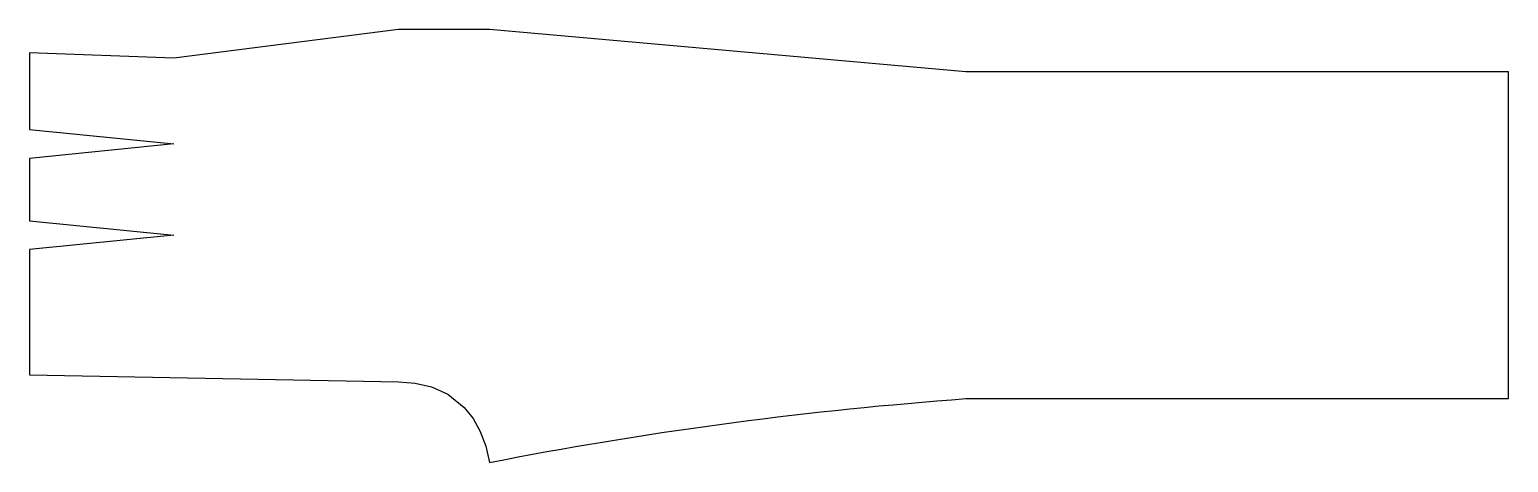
# Model space of a CAD drawing. Extents: x 0 to 103, y 0 to 30.
import ezdxf

# ---------------------------------------------------------------- set-up
doc = ezdxf.new("R2010")
doc.units = 0
doc.layers.add('1', color=7, linetype='CONTINUOUS')

msp = doc.modelspace()

# ---------------------------------------------------------------- linework, layer by layer
at = {"layer": '1', "color": 255}
for p, q in [((25.6, 30.05), (10, 28.06)), ((31.91, 30.05), (25.6, 30.05)), ((64.95, 27.12), (31.91, 30.05)), ((10, 28.06), (0, 28.44)), ((0, 28.44), (0, 23.11)), ((102.58, 27.12), (64.95, 27.12)), ((102.58, 4.43), (102.58, 27.12)), ((0, 23.11), (10, 22.11)), ((10, 22.11), (0, 21.11)), ((0, 21.11), (0, 16.78)), ((0, 16.78), (10, 15.78)), ((10, 15.78), (0, 14.78)), ((0, 14.78), (0, 6.09)), ((0, 6.09), (25.6, 5.59)), ((25.6, 5.59), (26.75, 5.51)), ((26.75, 5.51), (27.88, 5.26)), ((27.88, 5.26), (29.02, 4.73)), ((29.02, 4.73), (30.14, 3.82)), ((59.91, 4.01), (60.92, 4.1)), ((60.92, 4.1), (61.92, 4.19)), ((61.92, 4.19), (62.93, 4.27)), ((62.93, 4.27), (63.94, 4.35)), ((63.94, 4.35), (64.95, 4.43)), ((64.95, 4.43), (102.58, 4.43)), ((30.14, 3.82), (30.77, 3.05)), ((50.87, 3.03), (51.87, 3.16)), ((51.87, 3.16), (52.87, 3.28)), ((52.87, 3.28), (53.88, 3.39)), ((53.88, 3.39), (54.88, 3.51)), ((54.88, 3.51), (55.89, 3.61)), ((55.89, 3.61), (56.89, 3.72)), ((56.89, 3.72), (57.9, 3.82)), ((57.9, 3.82), (58.9, 3.92)), ((58.9, 3.92), (59.91, 4.01)), ((30.77, 3.05), (31.26, 2.15)), ((31.26, 2.15), (31.64, 1.13)), ((42.86, 1.92), (43.86, 2.07)), ((43.86, 2.07), (44.86, 2.22)), ((44.86, 2.22), (45.86, 2.36)), ((45.86, 2.36), (46.86, 2.5)), ((46.86, 2.5), (47.86, 2.64)), ((47.86, 2.64), (48.86, 2.78)), ((48.86, 2.78), (49.86, 2.91)), ((49.86, 2.91), (50.87, 3.03)), ((31.64, 1.13), (31.91, 0)), ((36.88, 0.93), (37.87, 1.1)), ((37.87, 1.1), (38.87, 1.27)), ((38.87, 1.27), (39.87, 1.44)), ((39.87, 1.44), (40.86, 1.6)), ((40.86, 1.6), (41.86, 1.76)), ((41.86, 1.76), (42.86, 1.92)), ((31.91, 0), (32.9, 0.19)), ((32.9, 0.19), (33.89, 0.38)), ((33.89, 0.38), (34.89, 0.57)), ((34.89, 0.57), (35.88, 0.75)), ((35.88, 0.75), (36.88, 0.93))]:
    msp.add_line(p, q, dxfattribs=at)

doc.saveas('drawing.dxf')
